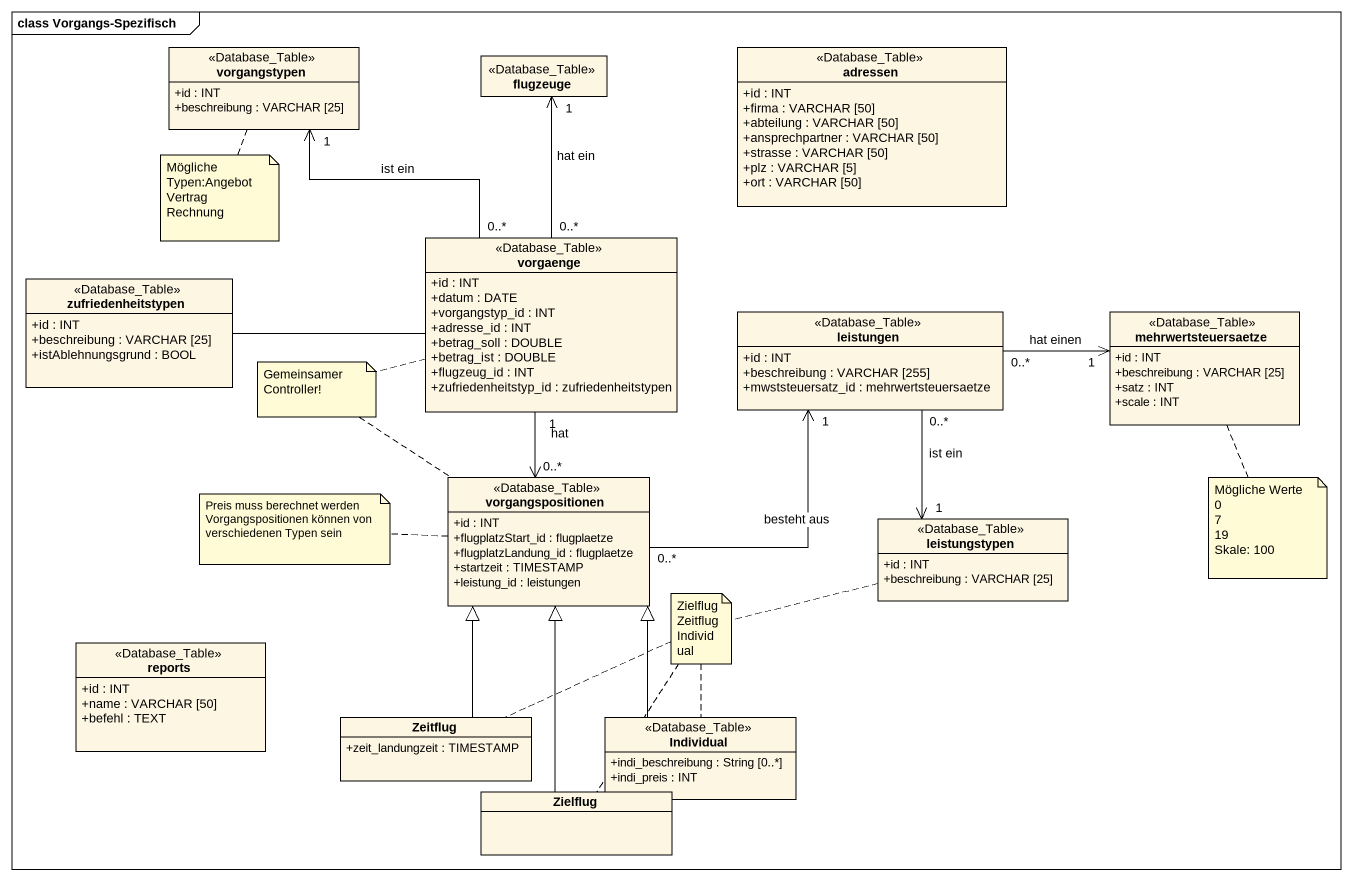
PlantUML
@startuml
mainframe class Vorgangs-Spezifisch
hide circle
hide empty members
skinparam classAttributeIconSize 0
class vorgangstypen <<Database_Table>> {
  +id : INT
  +beschreibung : VARCHAR [25]
}
class flugzeuge <<Database_Table>>
class adressen <<Database_Table>> {
  +id : INT
  +firma : VARCHAR [50]
  +abteilung : VARCHAR [50]
  +ansprechpartner : VARCHAR [50]
  +strasse : VARCHAR [50]
  +plz : VARCHAR [5]
  +ort : VARCHAR [50]
}
class vorgaenge <<Database_Table>> {
  +id : INT
  +datum : DATE
  +vorgangstyp_id : INT
  +adresse_id : INT
  +betrag_soll : DOUBLE
  +betrag_ist : DOUBLE
  +flugzeug_id : INT
  +zufriedenheitstyp_id : zufriedenheitstypen
}
class zufriedenheitstypen <<Database_Table>> {
  +id : INT
  +beschreibung : VARCHAR [25]
  +istAblehnungsgrund : BOOL
}
class leistungen <<Database_Table>> {
  +id : INT
  +beschreibung : VARCHAR [255]
  +mwststeuersatz_id : mehrwertsteuersaetze
}
class mehrwertsteuersaetze <<Database_Table>> {
  +id : INT
  +beschreibung : VARCHAR [25]
  +satz : INT
  +scale : INT
}
class vorgangspositionen <<Database_Table>> {
  +id : INT
  +flugplatzStart_id : flugplaetze
  +flugplatzLandung_id : flugplaetze
  +startzeit : TIMESTAMP
  +leistung_id : leistungen
}
class leistungstypen <<Database_Table>> {
  +id : INT
  +beschreibung : VARCHAR [25]
}
class reports <<Database_Table>> {
  +id : INT
  +name : VARCHAR [50]
  +befehl : TEXT
}
class Zeitflug {
  +zeit_landungzeit : TIMESTAMP
}
class Individual <<Database_Table>> {
  +indi_beschreibung : String [0..*]
  +indi_preis : INT
}
class Zielflug
vorgaenge "0..*" -up-> "1" vorgangstypen : ist ein
vorgaenge "0..*" -up-> "1" flugzeuge : hat ein
zufriedenheitstypen -right- vorgaenge
leistungen "0..*" -right-> "1" mehrwertsteuersaetze : hat einen
leistungen "0..*" --> "1" leistungstypen : ist ein
vorgangspositionen "0..*" <-up- "1" vorgaenge : hat
vorgangspositionen "0..*" -right-> "1" leistungen : besteht aus
Zeitflug -up-|> vorgangspositionen
Individual -up-|> vorgangspositionen
Zielflug -up-|> vorgangspositionen
note bottom of vorgangstypen
  Mögliche Typen:Angebot
  Vertrag
  Rechnung
end note
note as N2
  Gemeinsamer Controller!
end note
N2 .. vorgaenge
N2 .. vorgangspositionen
note bottom of mehrwertsteuersaetze
  Mögliche Werte
  0
  7
  19
  Skale: 100
end note
note left of vorgangspositionen
  Preis muss berechnet werden
  Vorgangspositionen können von verschiedenen Typen sein
end note
note as N5
  Zielflug
  Zeitflug
  Individual
end note
N5 .. leistungstypen
N5 .. Zielflug
N5 .. Individual
N5 .. Zeitflug
@enduml
